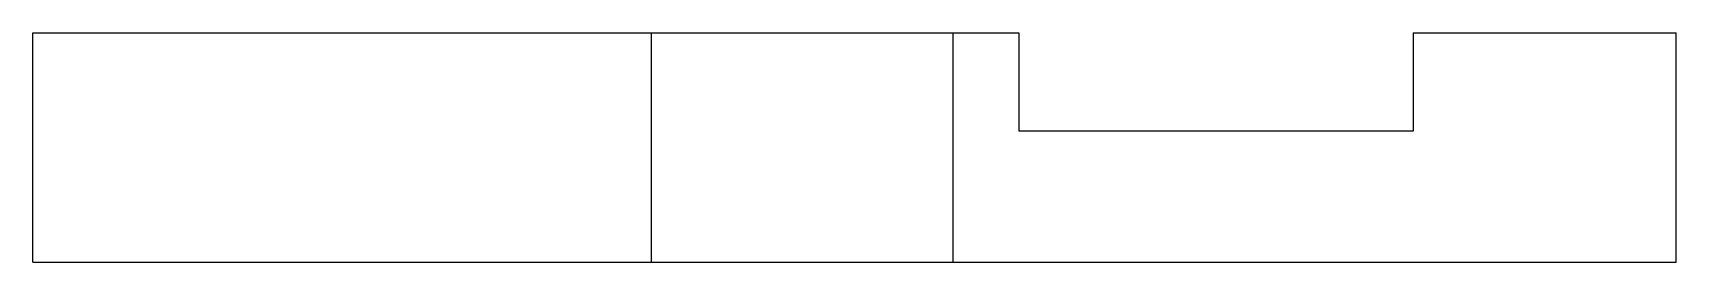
# Model space of a CAD drawing. Header units: metres. Extents: x -50 to 0, y 0 to 7.
import ezdxf

# ---------------------------------------------------------------- set-up
doc = ezdxf.new("R2010")
doc.units = ezdxf.units.M

msp = doc.modelspace()

# ---------------------------------------------------------------- linework, layer by layer
for points in [[(-50, 7), (-49.623, 7), (-49.247, 7), (-48.87, 7), (-48.494, 7), (-48.117, 7), (-47.741, 7), (-47.364, 7), (-46.988, 7), (-46.611, 7), (-46.234, 7), (-45.858, 7), (-45.481, 7), (-45.105, 7), (-44.728, 7), (-44.352, 7), (-43.975, 7), (-43.599, 7), (-43.222, 7), (-42.845, 7), (-42.469, 7), (-42.092, 7), (-41.716, 7), (-41.339, 7), (-40.963, 7), (-40.586, 7), (-40.21, 7), (-39.833, 7), (-39.457, 7), (-39.08, 7), (-38.703, 7), (-38.327, 7), (-37.95, 7), (-37.574, 7), (-37.197, 7), (-36.821, 7), (-36.444, 7), (-36.068, 7), (-35.691, 7), (-35.314, 7), (-34.938, 7), (-34.561, 7), (-34.185, 7), (-33.808, 7), (-33.432, 7), (-33.055, 7), (-32.679, 7), (-32.302, 7), (-31.925, 7), (-31.549, 7), (-31.172, 7)], [(-50, 0), (-50, 0.14), (-50, 0.28), (-50, 0.42), (-50, 0.56), (-50, 0.7), (-50, 0.84), (-50, 0.98), (-50, 1.12), (-50, 1.26), (-50, 1.4), (-50, 1.54), (-50, 1.68), (-50, 1.82), (-50, 1.96), (-50, 2.1), (-50, 2.24), (-50, 2.38), (-50, 2.52), (-50, 2.66), (-50, 2.8), (-50, 2.94), (-50, 3.08), (-50, 3.22), (-50, 3.36), (-50, 3.5), (-50, 3.64), (-50, 3.78), (-50, 3.92), (-50, 4.06), (-50, 4.2), (-50, 4.34), (-50, 4.48), (-50, 4.62), (-50, 4.76), (-50, 4.9), (-50, 5.04), (-50, 5.18), (-50, 5.32), (-50, 5.46), (-50, 5.6), (-50, 5.74), (-50, 5.88), (-50, 6.02), (-50, 6.16), (-50, 6.3), (-50, 6.44), (-50, 6.58), (-50, 6.72), (-50, 6.86), (-50, 7)], [(-31.172, 7), (-30.989, 7), (-30.805, 7), (-30.622, 7), (-30.439, 7), (-30.255, 7), (-30.072, 7), (-29.888, 7), (-29.705, 7), (-29.521, 7), (-29.338, 7), (-29.154, 7), (-28.971, 7), (-28.788, 7), (-28.604, 7), (-28.421, 7), (-28.237, 7), (-28.054, 7), (-27.87, 7), (-27.687, 7), (-27.503, 7), (-27.32, 7), (-27.137, 7), (-26.953, 7), (-26.77, 7), (-26.586, 7), (-26.403, 7), (-26.219, 7), (-26.036, 7), (-25.852, 7), (-25.669, 7), (-25.485, 7), (-25.302, 7), (-25.119, 7), (-24.935, 7), (-24.752, 7), (-24.568, 7), (-24.385, 7), (-24.201, 7), (-24.018, 7), (-23.834, 7), (-23.651, 7), (-23.468, 7), (-23.284, 7), (-23.101, 7), (-22.917, 7), (-22.734, 7), (-22.55, 7), (-22.367, 7), (-22.183, 7), (-22, 7)], [(-31.172, 0), (-31.172, 0.14), (-31.172, 0.28), (-31.172, 0.42), (-31.172, 0.56), (-31.172, 0.7), (-31.172, 0.84), (-31.172, 0.98), (-31.172, 1.12), (-31.172, 1.26), (-31.172, 1.4), (-31.172, 1.54), (-31.172, 1.68), (-31.172, 1.82), (-31.172, 1.96), (-31.172, 2.1), (-31.172, 2.24), (-31.172, 2.38), (-31.172, 2.52), (-31.172, 2.66), (-31.172, 2.8), (-31.172, 2.94), (-31.172, 3.08), (-31.172, 3.22), (-31.172, 3.36), (-31.172, 3.5), (-31.172, 3.64), (-31.172, 3.78), (-31.172, 3.92), (-31.172, 4.06), (-31.172, 4.2), (-31.172, 4.34), (-31.172, 4.48), (-31.172, 4.62), (-31.172, 4.76), (-31.172, 4.9), (-31.172, 5.04), (-31.172, 5.18), (-31.172, 5.32), (-31.172, 5.46), (-31.172, 5.6), (-31.172, 5.74), (-31.172, 5.88), (-31.172, 6.02), (-31.172, 6.16), (-31.172, 6.3), (-31.172, 6.44), (-31.172, 6.58), (-31.172, 6.72), (-31.172, 6.86), (-31.172, 7)], [(-22, 0), (-22, 0.14), (-22, 0.28), (-22, 0.42), (-22, 0.56), (-22, 0.7), (-22, 0.84), (-22, 0.98), (-22, 1.12), (-22, 1.26), (-22, 1.4), (-22, 1.54), (-22, 1.68), (-22, 1.82), (-22, 1.96), (-22, 2.1), (-22, 2.24), (-22, 2.38), (-22, 2.52), (-22, 2.66), (-22, 2.8), (-22, 2.94), (-22, 3.08), (-22, 3.22), (-22, 3.36), (-22, 3.5), (-22, 3.64), (-22, 3.78), (-22, 3.92), (-22, 4.06), (-22, 4.2), (-22, 4.34), (-22, 4.48), (-22, 4.62), (-22, 4.76), (-22, 4.9), (-22, 5.04), (-22, 5.18), (-22, 5.32), (-22, 5.46), (-22, 5.6), (-22, 5.74), (-22, 5.88), (-22, 6.02), (-22, 6.16), (-22, 6.3), (-22, 6.44), (-22, 6.58), (-22, 6.72), (-22, 6.86), (-22, 7)], [(-22, 7), (-21.96, 7), (-21.92, 7), (-21.88, 7), (-21.84, 7), (-21.8, 7), (-21.76, 7), (-21.72, 7), (-21.68, 7), (-21.64, 7), (-21.6, 7), (-21.56, 7), (-21.52, 7), (-21.48, 7), (-21.44, 7), (-21.4, 7), (-21.36, 7), (-21.32, 7), (-21.28, 7), (-21.24, 7), (-21.2, 7), (-21.16, 7), (-21.12, 7), (-21.08, 7), (-21.04, 7), (-21, 7), (-20.96, 7), (-20.92, 7), (-20.88, 7), (-20.84, 7), (-20.8, 7), (-20.76, 7), (-20.72, 7), (-20.68, 7), (-20.64, 7), (-20.6, 7), (-20.56, 7), (-20.52, 7), (-20.48, 7), (-20.44, 7), (-20.4, 7), (-20.36, 7), (-20.32, 7), (-20.28, 7), (-20.24, 7), (-20.2, 7), (-20.16, 7), (-20.12, 7), (-20.08, 7), (-20.04, 7), (-20, 7)], [(-20, 7), (-20, 6.94), (-20, 6.88), (-20, 6.82), (-20, 6.76), (-20, 6.7), (-20, 6.64), (-20, 6.58), (-20, 6.52), (-20, 6.46), (-20, 6.4), (-20, 6.34), (-20, 6.28), (-20, 6.22), (-20, 6.16), (-20, 6.1), (-20, 6.04), (-20, 5.98), (-20, 5.92), (-20, 5.86), (-20, 5.8), (-20, 5.74), (-20, 5.68), (-20, 5.62), (-20, 5.56), (-20, 5.5), (-20, 5.44), (-20, 5.38), (-20, 5.32), (-20, 5.26), (-20, 5.2), (-20, 5.14), (-20, 5.08), (-20, 5.02), (-20, 4.96), (-20, 4.9), (-20, 4.84), (-20, 4.78), (-20, 4.72), (-20, 4.66), (-20, 4.6), (-20, 4.54), (-20, 4.48), (-20, 4.42), (-20, 4.36), (-20, 4.3), (-20, 4.24), (-20, 4.18), (-20, 4.12), (-20, 4.06), (-20, 4)], [(-8, 7), (-7.84, 7), (-7.68, 7), (-7.52, 7), (-7.36, 7), (-7.2, 7), (-7.04, 7), (-6.88, 7), (-6.72, 7), (-6.56, 7), (-6.4, 7), (-6.24, 7), (-6.08, 7), (-5.92, 7), (-5.76, 7), (-5.6, 7), (-5.44, 7), (-5.28, 7), (-5.12, 7), (-4.96, 7), (-4.8, 7), (-4.64, 7), (-4.48, 7), (-4.32, 7), (-4.16, 7), (-4, 7), (-3.84, 7), (-3.68, 7), (-3.52, 7), (-3.36, 7), (-3.2, 7), (-3.04, 7), (-2.88, 7), (-2.72, 7), (-2.56, 7), (-2.4, 7), (-2.24, 7), (-2.08, 7), (-1.92, 7), (-1.76, 7), (-1.6, 7), (-1.44, 7), (-1.28, 7), (-1.12, 7), (-0.96, 7), (-0.8, 7), (-0.64, 7), (-0.48, 7), (-0.32, 7), (-0.16, 7), (0, 7)], [(-8, 7), (-8, 6.94), (-8, 6.88), (-8, 6.82), (-8, 6.76), (-8, 6.7), (-8, 6.64), (-8, 6.58), (-8, 6.52), (-8, 6.46), (-8, 6.4), (-8, 6.34), (-8, 6.28), (-8, 6.22), (-8, 6.16), (-8, 6.1), (-8, 6.04), (-8, 5.98), (-8, 5.92), (-8, 5.86), (-8, 5.8), (-8, 5.74), (-8, 5.68), (-8, 5.62), (-8, 5.56), (-8, 5.5), (-8, 5.44), (-8, 5.38), (-8, 5.32), (-8, 5.26), (-8, 5.2), (-8, 5.14), (-8, 5.08), (-8, 5.02), (-8, 4.96), (-8, 4.9), (-8, 4.84), (-8, 4.78), (-8, 4.72), (-8, 4.66), (-8, 4.6), (-8, 4.54), (-8, 4.48), (-8, 4.42), (-8, 4.36), (-8, 4.3), (-8, 4.24), (-8, 4.18), (-8, 4.12), (-8, 4.06), (-8, 4)], [(0, 0), (0, 0.14), (0, 0.28), (0, 0.42), (0, 0.56), (0, 0.7), (0, 0.84), (0, 0.98), (0, 1.12), (0, 1.26), (0, 1.4), (0, 1.54), (0, 1.68), (0, 1.82), (0, 1.96), (0, 2.1), (0, 2.24), (0, 2.38), (0, 2.52), (0, 2.66), (0, 2.8), (0, 2.94), (0, 3.08), (0, 3.22), (0, 3.36), (0, 3.5), (0, 3.64), (0, 3.78), (0, 3.92), (0, 4.06), (0, 4.2), (0, 4.34), (0, 4.48), (0, 4.62), (0, 4.76), (0, 4.9), (0, 5.04), (0, 5.18), (0, 5.32), (0, 5.46), (0, 5.6), (0, 5.74), (0, 5.88), (0, 6.02), (0, 6.16), (0, 6.3), (0, 6.44), (0, 6.58), (0, 6.72), (0, 6.86), (0, 7)], [(-8, 4), (-8.24, 4), (-8.48, 4), (-8.72, 4), (-8.96, 4), (-9.2, 4), (-9.44, 4), (-9.68, 4), (-9.92, 4), (-10.16, 4), (-10.4, 4), (-10.64, 4), (-10.88, 4), (-11.12, 4), (-11.36, 4), (-11.6, 4), (-11.84, 4), (-12.08, 4), (-12.32, 4), (-12.56, 4), (-12.8, 4), (-13.04, 4), (-13.28, 4), (-13.52, 4), (-13.76, 4), (-14, 4), (-14.24, 4), (-14.48, 4), (-14.72, 4), (-14.96, 4), (-15.2, 4), (-15.44, 4), (-15.68, 4), (-15.92, 4), (-16.16, 4), (-16.4, 4), (-16.64, 4), (-16.88, 4), (-17.12, 4), (-17.36, 4), (-17.6, 4), (-17.84, 4), (-18.08, 4), (-18.32, 4), (-18.56, 4), (-18.8, 4), (-19.04, 4), (-19.28, 4), (-19.52, 4), (-19.76, 4), (-20, 4)], [(-50, 0), (-49.623, 0), (-49.247, 0), (-48.87, 0), (-48.494, 0), (-48.117, 0), (-47.741, 0), (-47.364, 0), (-46.988, 0), (-46.611, 0), (-46.234, 0), (-45.858, 0), (-45.481, 0), (-45.105, 0), (-44.728, 0), (-44.352, 0), (-43.975, 0), (-43.599, 0), (-43.222, 0), (-42.845, 0), (-42.469, 0), (-42.092, 0), (-41.716, 0), (-41.339, 0), (-40.963, 0), (-40.586, 0), (-40.21, 0), (-39.833, 0), (-39.457, 0), (-39.08, 0), (-38.703, 0), (-38.327, 0), (-37.95, 0), (-37.574, 0), (-37.197, 0), (-36.821, 0), (-36.444, 0), (-36.068, 0), (-35.691, 0), (-35.314, 0), (-34.938, 0), (-34.561, 0), (-34.185, 0), (-33.808, 0), (-33.432, 0), (-33.055, 0), (-32.679, 0), (-32.302, 0), (-31.925, 0), (-31.549, 0), (-31.172, 0)], [(-31.172, 0), (-30.989, 0), (-30.805, 0), (-30.622, 0), (-30.439, 0), (-30.255, 0), (-30.072, 0), (-29.888, 0), (-29.705, 0), (-29.521, 0), (-29.338, 0), (-29.154, 0), (-28.971, 0), (-28.788, 0), (-28.604, 0), (-28.421, 0), (-28.237, 0), (-28.054, 0), (-27.87, 0), (-27.687, 0), (-27.503, 0), (-27.32, 0), (-27.137, 0), (-26.953, 0), (-26.77, 0), (-26.586, 0), (-26.403, 0), (-26.219, 0), (-26.036, 0), (-25.852, 0), (-25.669, 0), (-25.485, 0), (-25.302, 0), (-25.119, 0), (-24.935, 0), (-24.752, 0), (-24.568, 0), (-24.385, 0), (-24.201, 0), (-24.018, 0), (-23.834, 0), (-23.651, 0), (-23.468, 0), (-23.284, 0), (-23.101, 0), (-22.917, 0), (-22.734, 0), (-22.55, 0), (-22.367, 0), (-22.183, 0), (-22, 0)], [(-22, 0), (-21.56, 0), (-21.12, 0), (-20.68, 0), (-20.24, 0), (-19.8, 0), (-19.36, 0), (-18.92, 0), (-18.48, 0), (-18.04, 0), (-17.6, 0), (-17.16, 0), (-16.72, 0), (-16.28, 0), (-15.84, 0), (-15.4, 0), (-14.96, 0), (-14.52, 0), (-14.08, 0), (-13.64, 0), (-13.2, 0), (-12.76, 0), (-12.32, 0), (-11.88, 0), (-11.44, 0), (-11, 0), (-10.56, 0), (-10.12, 0), (-9.68, 0), (-9.24, 0), (-8.8, 0), (-8.36, 0), (-7.92, 0), (-7.48, 0), (-7.04, 0), (-6.6, 0), (-6.16, 0), (-5.72, 0), (-5.28, 0), (-4.84, 0), (-4.4, 0), (-3.96, 0), (-3.52, 0), (-3.08, 0), (-2.64, 0), (-2.2, 0), (-1.76, 0), (-1.32, 0), (-0.88, 0), (-0.44, 0), (0, 0)]]:
    msp.add_lwpolyline(points)

doc.saveas('drawing.dxf')
